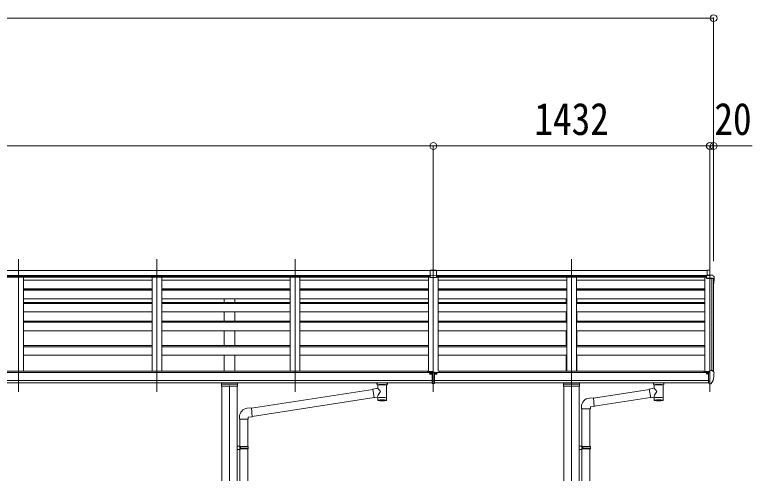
# Model space of a CAD drawing. Units: millimetres at full size. Extents: x -9783 to 9892, y -6828 to 6752.
# Drawn here: x -3974 to -154, y -1911 to 464 of the extents above; entities that cross this region are included whole.
import ezdxf
from ezdxf.enums import TextEntityAlignment as Align

# ---------------------------------------------------------------- set-up
doc = ezdxf.new("R2010")
doc.units = ezdxf.units.MM
doc.header["$LTSCALE"] = 35
doc.header["$PDMODE"] = 32
doc.header["$PDSIZE"] = 35
for name, color, linetype, lineweight in [('0-1_本体', 4, 'Continuous', 9), ('0-2_部品', 7, 'Continuous', 9), ('0-8_PARTS2', 2, 'Continuous', 9), ('0-A_寸法', 6, 'Continuous', 9)]:
    doc.layers.add(name, color=color, linetype=linetype, lineweight=lineweight)
doc.styles.add('ＭＳ ゴシック', font='')
doc.styles.get('ＭＳ ゴシック').set_extended_font_data('MS Gothic')

msp = doc.modelspace()

# ---------------------------------------------------------------- linework, layer by layer
at = {"layer": '0-1_本体'}
for p, q in [((-6804.42, -859.77), (-1819.42, -859.77)), ((-1789.41, -859.77), (-387.41, -859.77)), ((-6804.42, -886.89), (-1819.42, -886.89)), ((-6801.42, -889.15), (-1822.42, -889.15)), ((-6801.42, -894.79), (-1822.42, -894.79)), ((-6801.42, -895.69), (-1822.42, -895.69)), ((-3928.92, -895.69), (-3928.92, -1382.65)), ((-3262.91, -911.15), (-3928.92, -911.15)), ((-3262.92, -895.98), (-3262.92, -1382.65)), ((-3212.92, -895.98), (-3212.92, -1382.65)), ((-2546.91, -911.15), (-3212.92, -911.15)), ((-2546.92, -895.98), (-2546.92, -1382.65)), ((-2496.92, -895.98), (-2496.92, -1382.65)), ((-1830.91, -911.15), (-2496.92, -911.15)), ((-1830.91, -895.69), (-1830.91, -1384.31)), ((-1789.41, -886.89), (-387.41, -886.89)), ((-1789.41, -889.15), (-390.41, -889.15)), ((-1789.41, -894.79), (-390.41, -894.79)), ((-1789.41, -895.69), (-390.41, -895.69)), ((-1780.91, -895.69), (-1780.91, -1382.57)), ((-1114.91, -911.15), (-1780.91, -911.15)), ((-1114.91, -895.69), (-1114.91, -1382.65)), ((-1064.91, -895.69), (-1064.91, -1382.65)), ((-398.91, -911.15), (-1064.91, -911.15)), ((-398.91, -895.69), (-398.91, -1384.31)), ((-363.61, -1379.18), (-363.61, -902.66)), ((-353.91, -1385.72), (-353.91, -903.29)), ((-3262.91, -955.68), (-3928.92, -955.68)), ((-3262.91, -957.67), (-3928.92, -957.67)), ((-3928.92, -959.85), (-3262.92, -959.85)), ((-3262.92, -962.41), (-3928.92, -962.41)), ((-2546.91, -955.68), (-3212.92, -955.68)), ((-2546.91, -957.67), (-3212.92, -957.67)), ((-3212.92, -959.85), (-2546.92, -959.85)), ((-2546.92, -962.41), (-3212.92, -962.41)), ((-2889.42, -959.85), (-2889.42, -957.67)), ((-2834.42, -959.85), (-2834.42, -957.67)), ((-1830.91, -955.68), (-2496.92, -955.68)), ((-1830.91, -957.67), (-2496.92, -957.67)), ((-2496.92, -959.85), (-1830.92, -959.85)), ((-1830.92, -962.41), (-2496.92, -962.41)), ((-1114.91, -955.68), (-1780.91, -955.68)), ((-1114.91, -957.67), (-1780.91, -957.67)), ((-1780.91, -959.85), (-1114.91, -959.85)), ((-1114.91, -962.41), (-1780.91, -962.41)), ((-1117.41, -959.85), (-1117.41, -957.67)), ((-398.91, -955.68), (-1064.91, -955.68)), ((-398.91, -957.67), (-1064.91, -957.67)), ((-1064.91, -959.85), (-398.91, -959.85)), ((-398.91, -962.41), (-1064.91, -962.41)), ((-1062.41, -959.85), (-1062.41, -957.67)), ((-3262.92, -1007.15), (-3928.92, -1007.15)), ((-3928.92, -1026.9), (-3262.92, -1026.9)), ((-3928.92, -1030.92), (-3262.92, -1030.92)), ((-2546.92, -1007.15), (-3212.92, -1007.15)), ((-3212.92, -1026.9), (-2546.92, -1026.9)), ((-3212.92, -1030.92), (-2546.92, -1030.92)), ((-2889.42, -1026.9), (-2889.42, -1007.15)), ((-2834.42, -1026.9), (-2834.42, -1007.15)), ((-1830.92, -1007.15), (-2496.92, -1007.15)), ((-2496.92, -1026.9), (-1830.92, -1026.9)), ((-2496.92, -1030.92), (-1830.92, -1030.92)), ((-1114.91, -1007.15), (-1780.91, -1007.15)), ((-1780.91, -1026.9), (-1114.91, -1026.9)), ((-1780.91, -1030.92), (-1114.91, -1030.92)), ((-1117.41, -1026.9), (-1117.41, -1007.15)), ((-398.91, -1007.15), (-1064.91, -1007.15)), ((-1064.91, -1026.9), (-398.91, -1026.9)), ((-1064.91, -1030.92), (-398.91, -1030.92)), ((-1062.41, -1026.9), (-1062.41, -1007.15)), ((-3928.92, -1075.36), (-3262.92, -1075.36)), ((-3212.92, -1075.36), (-2546.92, -1075.36)), ((-2889.42, -1123.34), (-2889.42, -1075.36)), ((-2834.42, -1123.34), (-2834.42, -1075.36)), ((-2496.92, -1075.36), (-1830.92, -1075.36)), ((-1780.91, -1075.36), (-1114.91, -1075.36)), ((-1117.41, -1123.34), (-1117.41, -1075.36)), ((-1064.91, -1075.36), (-398.91, -1075.36)), ((-1062.41, -1123.34), (-1062.41, -1075.36)), ((-3928.92, -1123.34), (-3262.92, -1123.34)), ((-3262.92, -1128.73), (-3928.92, -1128.73)), ((-3212.92, -1123.34), (-2546.92, -1123.34)), ((-2546.92, -1128.73), (-3212.92, -1128.73)), ((-2496.92, -1123.34), (-1830.92, -1123.34)), ((-1830.92, -1128.73), (-2496.92, -1128.73)), ((-1780.91, -1123.34), (-1114.91, -1123.34)), ((-1114.91, -1128.73), (-1780.91, -1128.73)), ((-1064.91, -1123.34), (-398.91, -1123.34)), ((-398.91, -1128.73), (-1064.91, -1128.73)), ((-3928.92, -1172.78), (-3262.92, -1172.78)), ((-3212.92, -1172.78), (-2546.92, -1172.78)), ((-2889.42, -1248.84), (-2889.42, -1172.78)), ((-2834.42, -1248.84), (-2834.42, -1172.78)), ((-2496.92, -1172.78), (-1830.92, -1172.78)), ((-1780.91, -1172.78), (-1114.91, -1172.78)), ((-1117.41, -1248.84), (-1117.41, -1172.78)), ((-1064.91, -1172.78), (-398.91, -1172.78)), ((-1062.41, -1248.84), (-1062.41, -1172.78)), ((-3928.92, -1248.84), (-3262.92, -1248.84)), ((-3262.92, -1255.64), (-3928.92, -1255.64)), ((-3212.92, -1248.84), (-2546.92, -1248.84)), ((-2546.92, -1255.64), (-3212.92, -1255.64)), ((-2496.92, -1248.84), (-1830.92, -1248.84)), ((-1830.92, -1255.64), (-2496.92, -1255.64)), ((-1780.91, -1248.84), (-1114.91, -1248.84)), ((-1114.91, -1255.64), (-1780.91, -1255.64)), ((-1064.91, -1248.84), (-398.91, -1248.84)), ((-398.91, -1255.64), (-1064.91, -1255.64)), ((-3928.92, -1299.19), (-3262.92, -1299.19)), ((-3212.92, -1299.19), (-2546.92, -1299.19)), ((-2889.42, -1382.65), (-2889.42, -1299.19)), ((-2834.42, -1382.65), (-2834.42, -1299.19)), ((-2496.92, -1299.19), (-1830.92, -1299.19)), ((-1780.91, -1299.19), (-1114.91, -1299.19)), ((-1117.41, -1382.65), (-1117.41, -1299.19)), ((-1064.91, -1299.19), (-398.91, -1299.19)), ((-1062.41, -1382.65), (-1062.41, -1299.19)), ((-1812.42, -1389.28), (-6811.42, -1389.28)), ((-1835.92, -1382.57), (-6787.92, -1382.57)), ((-1835.92, -1389.28), (-1835.92, -1382.57)), ((-1807.42, -1384.31), (-1830.92, -1384.31)), ((-380.42, -1389.28), (-1799.41, -1389.28)), ((-403.92, -1382.57), (-1775.91, -1382.57)), ((-1775.91, -1389.28), (-1775.91, -1382.57)), ((-403.92, -1389.28), (-403.92, -1382.57)), ((-375.42, -1384.31), (-398.92, -1384.31)), ((-6811.42, -1430.5), (-1812.42, -1430.5)), ((-1812.42, -1442.36), (-6811.42, -1442.28)), ((-1799.41, -1430.5), (-380.42, -1430.5)), ((-380.42, -1442.36), (-1799.41, -1442.34)), ((-2901.42, -1459.08), (-2901.42, -4136.17)), ((-2822.42, -1459.08), (-2822.42, -4136.17)), ((-1129.41, -1459.08), (-1129.41, -4136.17)), ((-1050.41, -1459.08), (-1050.41, -4136.17))]:
    msp.add_line(p, q, dxfattribs=at)
msp.add_circle((-387.89, -1394.01), 3, dxfattribs=at)
at = {"layer": '0-2_部品'}
for p, q in [((-1805.91, -858.09), (-1822.41, -859.1)), ((-1822.41, -859.1), (-1822.41, -860.58)), ((-1822.41, -860.58), (-1822.41, -886.03)), ((-1789.41, -859.1), (-1805.91, -858.09)), ((-1805.91, -858.09), (-1805.91, -860.48)), ((-1805.91, -860.48), (-1805.91, -885.02)), ((-1789.41, -859.1), (-1789.41, -860.58)), ((-1789.41, -860.58), (-1789.41, -886.03)), ((-387.41, -858.51), (-375.41, -857.77)), ((-387.41, -858.51), (-387.41, -887)), ((-375.41, -857.76), (-373.91, -857.76)), ((-375.41, -857.76), (-375.41, -859.48)), ((-375.41, -859.48), (-375.41, -859.49)), ((-373.91, -857.76), (-373.91, -860.16)), ((-373.91, -886.25), (-373.91, -860.16)), ((-1805.91, -885.02), (-1822.41, -886.03)), ((-1805.91, -885.3), (-1822.41, -886.22)), ((-1822.41, -886.03), (-1822.41, -886.22)), ((-1822.41, -886.22), (-1822.41, -896.23)), ((-1805.91, -897.18), (-1814.84, -897.18)), ((-1805.91, -885.02), (-1805.91, -885.3)), ((-1789.41, -886.03), (-1805.91, -885.02)), ((-1805.91, -885.3), (-1805.91, -896.23)), ((-1789.41, -886.22), (-1805.91, -885.3)), ((-1805.91, -897.18), (-1805.91, -896.23)), ((-1805.91, -897.18), (-1796.99, -897.18)), ((-1789.41, -886.03), (-1789.41, -886.22)), ((-1789.41, -886.22), (-1789.41, -896.23)), ((-373.91, -886.25), (-390.41, -888.75)), ((-390.41, -902.66), (-390.41, -888.75)), ((-359.33, -901.16), (-390.41, -901.16)), ((-359.33, -902.66), (-390.41, -902.66)), ((-387.41, -885.53), (-373.91, -884.71)), ((-387.41, -885.73), (-373.91, -884.99)), ((-387.41, -887), (-373.91, -886.25)), ((-361.91, -884.6), (-373.91, -884.6)), ((-361.91, -884.6), (-359.58, -884.74)), ((-354.84, -902.92), (-359.41, -902.66)), ((-354.76, -901.42), (-359.33, -901.16)), ((-358.82, -885.17), (-354.76, -890.98)), ((-353.41, -905.04), (-353.41, -904.41)), ((-351.91, -905.04), (-351.91, -893.97)), ((-1820.39, -1394.48), (-1820.39, -1396.14)), ((-1820.39, -1395.38), (-1819.39, -1395.38)), ((-1819.39, -1396.14), (-1819.39, -1394.48)), ((-1818.39, -1395.24), (-1817.39, -1395.24)), ((-1812.41, -1386.81), (-1812.42, -1445.67)), ((-1793.44, -1395.24), (-1794.44, -1395.24)), ((-1792.44, -1394.48), (-1792.44, -1396.14)), ((-1792.44, -1395.38), (-1791.44, -1395.38)), ((-1791.44, -1396.14), (-1791.44, -1394.48)), ((-385.42, -1394.01), (-385.72, -1394.01)), ((-384.89, -1394.01), (-385.42, -1394.01)), ((-380.42, -1388.83), (-373.92, -1388.43)), ((-375.42, -1380.01), (-373.92, -1380.01)), ((-375.42, -1380.01), (-375.42, -1386.18)), ((-373.92, -1447.6), (-373.92, -1379.1)), ((-358.83, -1379.67), (-354.76, -1385.47)), ((-351.92, -1388.47), (-351.92, -1389.1)), ((-2823.42, -1449.83), (-2900.42, -1449.83)), ((-2097.92, -1448.61), (-2097.92, -1442.49)), ((-2043.92, -1448.61), (-2043.92, -1442.49)), ((-1812.42, -1432.5), (-1799.41, -1432.5)), ((-1051.41, -1449.83), (-1128.41, -1449.83)), ((-665.92, -1448.61), (-665.92, -1442.49)), ((-611.92, -1448.61), (-611.92, -1442.49)), ((-380.42, -1444.4), (-374.92, -1444.4)), ((-374.42, -1445.4), (-374.92, -1444.4)), ((-373.92, -1445.4), (-374.42, -1445.4)), ((-372.42, -1447.51), (-373.92, -1447.6)), ((-372.42, -1447.51), (-368.71, -1447.28)), ((-366.29, -1445.79), (-356.55, -1430.41)), ((-2748.33, -1574.28), (-2118.71, -1476.61)), ((-2119.04, -1474.59), (-2093.82, -1470.68)), ((-2119.04, -1474.59), (-2112.02, -1519.85)), ((-2093.82, -1470.68), (-2093.82, -1453.1)), ((-2048.02, -1453.11), (-2048, -1533.4)), ((-976.33, -1521.54), (-686.71, -1476.61)), ((-687.04, -1474.59), (-661.81, -1470.68)), ((-687.04, -1474.59), (-680.02, -1519.85)), ((-661.81, -1470.68), (-661.81, -1453.1)), ((-616.01, -1453.11), (-616, -1533.4)), ((-2744.66, -1616.22), (-2112.27, -1518.11)), ((-2093.82, -1517.03), (-2112.02, -1519.85)), ((-2093.83, -1533.4), (-2093.82, -1516.77)), ((-997.34, -1521.41), (-976.5, -1519.59)), ((-972.66, -1563.47), (-680.27, -1518.11)), ((-661.81, -1517.03), (-680.02, -1519.85)), ((-661.83, -1533.4), (-661.81, -1516.77)), ((-1038.41, -1577.16), (-1038.41, -1566.24)), ((-2769.34, -1574.16), (-2748.5, -1572.34)), ((-992.41, -1577.16), (-1038.41, -1577.16)), ((-1036.41, -1577.16), (-1036.41, -1770.26)), ((-994.41, -1577.16), (-994.41, -1772.82)), ((-2810.42, -1629.91), (-2810.42, -1618.99)), ((-2764.42, -1629.91), (-2810.42, -1629.91)), ((-2808.42, -1629.91), (-2808.42, -1770.26)), ((-2766.42, -1629.91), (-2766.42, -1772.82)), ((-2806.42, -1770.32), (-2822.42, -1769.85)), ((-2822.42, -1769.85), (-2822.42, -1787.79)), ((-2806.42, -1787.32), (-2822.42, -1787.79)), ((-2806.42, -1772.32), (-2808.42, -1772.32)), ((-2765.42, -1772.82), (-2808.42, -1772.82)), ((-2764.42, -1774.82), (-2808.42, -1774.82)), ((-2764.42, -1782.82), (-2808.42, -1782.82)), ((-2765.42, -1784.82), (-2808.42, -1784.82)), ((-2808.42, -1787.38), (-2808.42, -2631.63)), ((-2806.42, -1772.32), (-2806.42, -1770.32)), ((-2806.42, -1787.32), (-2806.42, -1785.32)), ((-2803.94, -1774.82), (-2803.51, -1772.82)), ((-2766.42, -1784.82), (-2766.42, -2634.19)), ((-2764.42, -1774.82), (-2765.42, -1772.82)), ((-2764.42, -1782.82), (-2765.42, -1784.82)), ((-2764.42, -1774.82), (-2764.42, -1782.82)), ((-1034.41, -1770.32), (-1050.41, -1769.85)), ((-1050.41, -1769.85), (-1050.41, -1787.79)), ((-1034.41, -1787.32), (-1050.41, -1787.79)), ((-1034.41, -1772.32), (-1036.41, -1772.32)), ((-993.41, -1772.82), (-1036.41, -1772.82)), ((-992.41, -1774.82), (-1036.41, -1774.82)), ((-992.41, -1782.82), (-1036.41, -1782.82)), ((-993.41, -1784.82), (-1036.41, -1784.82)), ((-1036.41, -1787.38), (-1036.41, -2606.63)), ((-1034.41, -1772.32), (-1034.41, -1770.32)), ((-1034.41, -1787.32), (-1034.41, -1785.32)), ((-1031.94, -1774.82), (-1031.51, -1772.82)), ((-994.41, -1784.82), (-994.41, -2609.19)), ((-992.41, -1774.82), (-993.41, -1772.82)), ((-992.41, -1782.82), (-993.41, -1784.82)), ((-992.41, -1774.82), (-992.41, -1782.82))]:
    msp.add_line(p, q, dxfattribs=at)
for points in [[(-1805.91, -860.48), (-1810.9, -860.51), (-1822.41, -860.58)], [(-1789.41, -860.58), (-1792.5, -860.56), (-1805.91, -860.48)], [(-387.41, -859.67), (-383.81, -859.61), (-375.41, -859.49)], [(-1822.41, -896.89), (-1822.41, -896.23), (-1805.91, -896.23)], [(-1805.91, -896.23), (-1789.41, -896.23), (-1789.41, -896.89)], [(-1821.39, -1394.34), (-1822.39, -1394.34), (-1822.39, -1395.24), (-1821.39, -1395.24)], [(-1819.39, -1393.44), (-1819.39, -1392.54), (-1820.39, -1392.54), (-1820.39, -1393.44)], [(-1820.39, -1396.14), (-1820.39, -1397.04), (-1819.39, -1397.04), (-1819.39, -1396.14)], [(-1817.39, -1395.24), (-1817.39, -1394.34), (-1818.39, -1394.34)], [(-1812.41, -1386.81), (-1799.41, -1386.81), (-1799.41, -1445.67), (-1812.42, -1445.67)], [(-1794.44, -1395.24), (-1794.44, -1394.34), (-1793.44, -1394.34)], [(-1792.44, -1393.44), (-1792.44, -1392.54), (-1791.44, -1392.54), (-1791.44, -1393.44)], [(-1791.44, -1396.14), (-1791.44, -1397.04), (-1792.44, -1397.04), (-1792.44, -1396.14)], [(-1790.44, -1394.34), (-1789.44, -1394.34), (-1789.44, -1395.24), (-1790.44, -1395.24)], [(-390.42, -1392.4), (-390.42, -1394.01), (-390.89, -1394.01)], [(-385.72, -1392.83), (-385.72, -1394.01), (-390.42, -1394.01)], [(-380.42, -1444.4), (-380.42, -1386.18), (-375.42, -1386.18)], [(-373.92, -1379.1), (-361.92, -1379.1), (-359.58, -1379.24)], [(-2903.42, -1442.49), (-2903.42, -1459.08), (-2820.42, -1459.08), (-2820.42, -1442.49)], [(-2097.88, -1448.67), (-2097.9, -1448.31), (-2097.66, -1447.35), (-2097.13, -1446.47), (-2096.33, -1445.63), (-2095.22, -1444.83), (-2093.82, -1444.11)], [(-2097.88, -1448.55), (-2097.9, -1448.91), (-2097.66, -1449.87), (-2097.13, -1450.75), (-2096.33, -1451.59), (-2095.22, -1452.39), (-2093.82, -1453.11)], [(-2048.02, -1444.12), (-2047.78, -1444.22), (-2046.43, -1444.95), (-2045.32, -1445.8), (-2044.56, -1446.66), (-2044.1, -1447.56), (-2043.93, -1448.45)], [(-2048.02, -1453.1), (-2047.78, -1453.01), (-2046.43, -1452.27), (-2045.32, -1451.42), (-2044.56, -1450.56), (-2044.1, -1449.66), (-2043.93, -1448.77)], [(-1131.41, -1442.49), (-1131.41, -1459.08), (-1048.41, -1459.08), (-1048.41, -1442.49)], [(-665.88, -1448.67), (-665.9, -1448.31), (-665.65, -1447.35), (-665.13, -1446.47), (-664.33, -1445.63), (-663.22, -1444.83), (-661.82, -1444.11)], [(-665.88, -1448.55), (-665.9, -1448.91), (-665.65, -1449.87), (-665.13, -1450.75), (-664.33, -1451.59), (-663.22, -1452.39), (-661.82, -1453.11)], [(-616.02, -1444.12), (-615.78, -1444.22), (-614.43, -1444.95), (-613.31, -1445.8), (-612.56, -1446.66), (-612.1, -1447.56), (-611.93, -1448.45)], [(-616.02, -1453.1), (-615.78, -1453.01), (-614.43, -1452.27), (-613.31, -1451.42), (-612.56, -1450.56), (-612.1, -1449.66), (-611.93, -1448.77)], [(-373.92, -1433.71), (-377.08, -1433.3), (-380.42, -1432.87)], [(-976.5, -1519.59), (-972.49, -1565.42), (-992.41, -1567.16), (-992.41, -1577.16)], [(-2748.5, -1572.34), (-2744.49, -1618.16), (-2764.42, -1619.91), (-2764.42, -1629.91)], [(-2806.42, -1785.32), (-2808.42, -1785.32), (-2808.42, -1772.32)], [(-2803.94, -1774.82), (-2803.94, -1782.82), (-2803.51, -1784.82)], [(-1034.41, -1785.32), (-1036.41, -1785.32), (-1036.41, -1772.32)], [(-1031.94, -1774.82), (-1031.94, -1782.82), (-1031.51, -1784.82)]]:
    msp.add_lwpolyline(points, dxfattribs=at)
for centre, radius, start, end in [((-359.64, -885.74), 1, 35, 86.5), ((-354.91, -904.41), 1.5, 0, 87), ((-354.91, -893.97), 3, 0, 87), ((-354.91, -904.41), 3, 0, 87), ((-553.91, -905.04), 202, 351.9307, 0), ((-553.91, -905.04), 200.5, 355.95279, 0), ((-387.92, -1394.01), 2.5, 28.35764, 180), ((-387.92, -1394.01), 2.5, 0, 28.35764), ((-359.64, -1380.24), 1, 35, 86.5), ((-544.41, -1389.1), 192.49, 347.8767, 359.9992), ((-354.92, -1388.47), 3, 0, 87), ((-2079.7, -1499.42), 57.09, 91.43272, 104.31561), ((-2064.64, -1511.77), 69.68, 76.17896, 85.0206), ((-647.7, -1499.42), 57.09, 91.43272, 104.31561), ((-632.64, -1511.77), 69.68, 76.17896, 85.0206), ((-368.89, -1444.29), 3, 273.5, 330), ((-359.14, -1428.91), 3, 330, 348.16652), ((-993.41, -1566.24), 45, 95, 180), ((-2765.42, -1618.99), 45, 95, 180)]:
    msp.add_arc(centre, radius, start, end, dxfattribs=at)
for centre, major_axis, ratio, start_param, end_param in [((-417.25, -860.41), (43.33, 0.25), 0.060879, 6.2828271, 6.5467158), ((-1822.25, -896.68), (-8.19, 0.45), 0.025941, 1.5520311, 2.702711), ((-1789.58, -896.68), (-8.19, -0.45), 0.025941, 0.4388817, 1.5895615), ((-1819.89, -1394.79), (5.9, 0), 0.9, 6.2831853, 9.424778), ((-1821.39, -1393.44), (-1, 0), 0.9, 1.5707963, 3.1415927), ((-1821.39, -1396.14), (1, 0), 0.9, 6.2831853, 7.8539816), ((-1821.39, -1394.48), (1, 0), 0.9, 6.2831853, 6.9023328), ((-1818.39, -1393.44), (1, 0), 0.9, 3.1415927, 4.712389), ((-1818.39, -1394.48), (-1, 0), 0.9, 5.6640378, 6.2831853), ((-1818.39, -1396.14), (-1, 0), 0.9, 4.712389, 6.2831853), ((-1791.94, -1394.79), (-5.9, 0), 0.9, 3.1415927, 6.2831853), ((-1793.44, -1393.44), (-1, 0), 0.9, 1.5707963, 3.1415927), ((-1793.44, -1396.14), (1, 0), 0.9, 6.2831853, 7.8539816), ((-1793.44, -1394.48), (1, 0), 0.9, 6.2831853, 6.9023328), ((-1790.44, -1393.44), (1, 0), 0.9, 3.1415927, 4.712389), ((-1790.44, -1394.48), (-1, 0), 0.9, 5.6640378, 6.2831853), ((-1790.44, -1396.14), (-1, 0), 0.9, 4.712389, 6.2831853), ((-2070.89, -1452.67), (-22.91, -0.42), 0.072511, 4.711586, 6.2823824), ((-2070.94, -1452.68), (22.92, -0.42), 0.07247, 0.0008089, 1.5716053), ((-2059.92, -1448.61), (16, 0), 0.361356, 0, 0.0194874), ((-2059.92, -1448.61), (16, 0), 0.361356, 6.2636979, 6.2831853), ((-638.89, -1452.67), (-22.91, -0.42), 0.072511, 4.711586, 6.2823824), ((-638.94, -1452.68), (22.92, -0.42), 0.07247, 0.0008089, 1.5716053), ((-627.92, -1448.61), (16, 0), 0.361356, 0, 0.0194874), ((-627.92, -1448.61), (16, 0), 0.361356, 6.2636979, 6.2831853), ((-2070.91, -1490.23), (22.81, 26.62), 0.234429, 1.6855472, 3.1268519), ((-2073.47, -1492.88), (-20.32, 22.25), 0.045535, 0.0389954, 1.3075346), ((-2070.92, -1454.3), (-22.91, -0.42), 0.072511, 4.711586, 6.2823824), ((-2070.94, -1454.3), (22.92, -0.42), 0.07247, 0.0008089, 1.5716053), ((-638.91, -1490.24), (22.81, 26.62), 0.234429, 1.6855472, 3.1268519), ((-641.47, -1492.88), (-20.32, 22.25), 0.045535, 0.0389954, 1.3075346), ((-638.92, -1454.3), (-22.91, -0.42), 0.072511, 4.711586, 6.2823824), ((-638.94, -1454.3), (22.92, -0.42), 0.07247, 0.0008089, 1.5716053), ((-2070.92, -1520.96), (-22.91, 0), 0.122865, 3.1415927, 6.2831853), ((-638.91, -1520.96), (-22.91, 0), 0.122865, 3.1415927, 6.2831853), ((-2070.92, -1533.4), (-22.92, 0), 0.101955, 3.1415499, 6.2833984), ((-2070.92, -1533.4), (-22.92, 0), 0.101955, 6.2829723, 9.4248207), ((-638.91, -1533.4), (-22.92, 0), 0.101955, 3.1415499, 6.2833984), ((-638.91, -1533.4), (-22.92, 0), 0.101955, 6.2829723, 9.4248207)]:
    msp.add_ellipse(centre, major_axis=major_axis, ratio=ratio, start_param=start_param, end_param=end_param, dxfattribs=at)
for centre, major_axis in [((-1819.89, -1394.49), (5.9, 0)), ((-1791.94, -1394.49), (-5.9, 0))]:
    msp.add_ellipse(centre, major_axis=major_axis, ratio=0.9, dxfattribs=at)
at = {"layer": '0-8_PARTS2', "color": 6}
msp.add_line((-6817.92, -215.56), (-1805.92, -215.56), dxfattribs=at)
at = {"layer": '0-8_PARTS2'}
for p, q in [((-3953.92, -1489.66), (-3953.92, -802.74)), ((-3237.92, -1489.66), (-3237.92, -802.74)), ((-2521.92, -1489.66), (-2521.92, -802.74)), ((-1805.92, -1489.66), (-1805.92, -802.74)), ((-1089.92, -1489.66), (-1089.92, -802.74)), ((-373.92, -1489.66), (-373.92, -802.74)), ((-2861.92, -1456.29), (-2861.92, -4138.97)), ((-1089.91, -1456.29), (-1089.91, -4138.97))]:
    msp.add_line(p, q, dxfattribs=at)
at = {"layer": '0-A_寸法'}
for p, q in [((-6837.92, 446.79), (-353.91, 446.79)), ((-353.91, 446.79), (-353.91, -215.56)), ((-1805.92, -215.56), (-1805.92, -811.65)), ((-1805.92, -215.56), (-373.92, -215.56)), ((-373.92, -215.56), (-373.92, -811.65)), ((-373.92, -215.56), (-353.91, -215.56)), ((-353.91, -215.56), (-353.91, -811.65)), ((-353.91, -215.56), (-153.91, -215.56))]:
    msp.add_line(p, q, dxfattribs=at)
for p in [(-353.91, 446.79), (-1805.92, -215.56), (-373.92, -215.56), (-353.91, -215.56)]:
    msp.add_point(p, dxfattribs=at)

# ---------------------------------------------------------------- texts
at = {"layer": '0-A_寸法', "color": 7, "style": 'ＭＳ ゴシック', "width": 0.85}
for s, p in [('1432', (-1282.42, -208.56)), ('20', (-350.16, -208.56))]:
    msp.add_text(s, height=166.8, dxfattribs=at).set_placement(p, align=Align.BOTTOM_LEFT)

doc.saveas('drawing.dxf')
